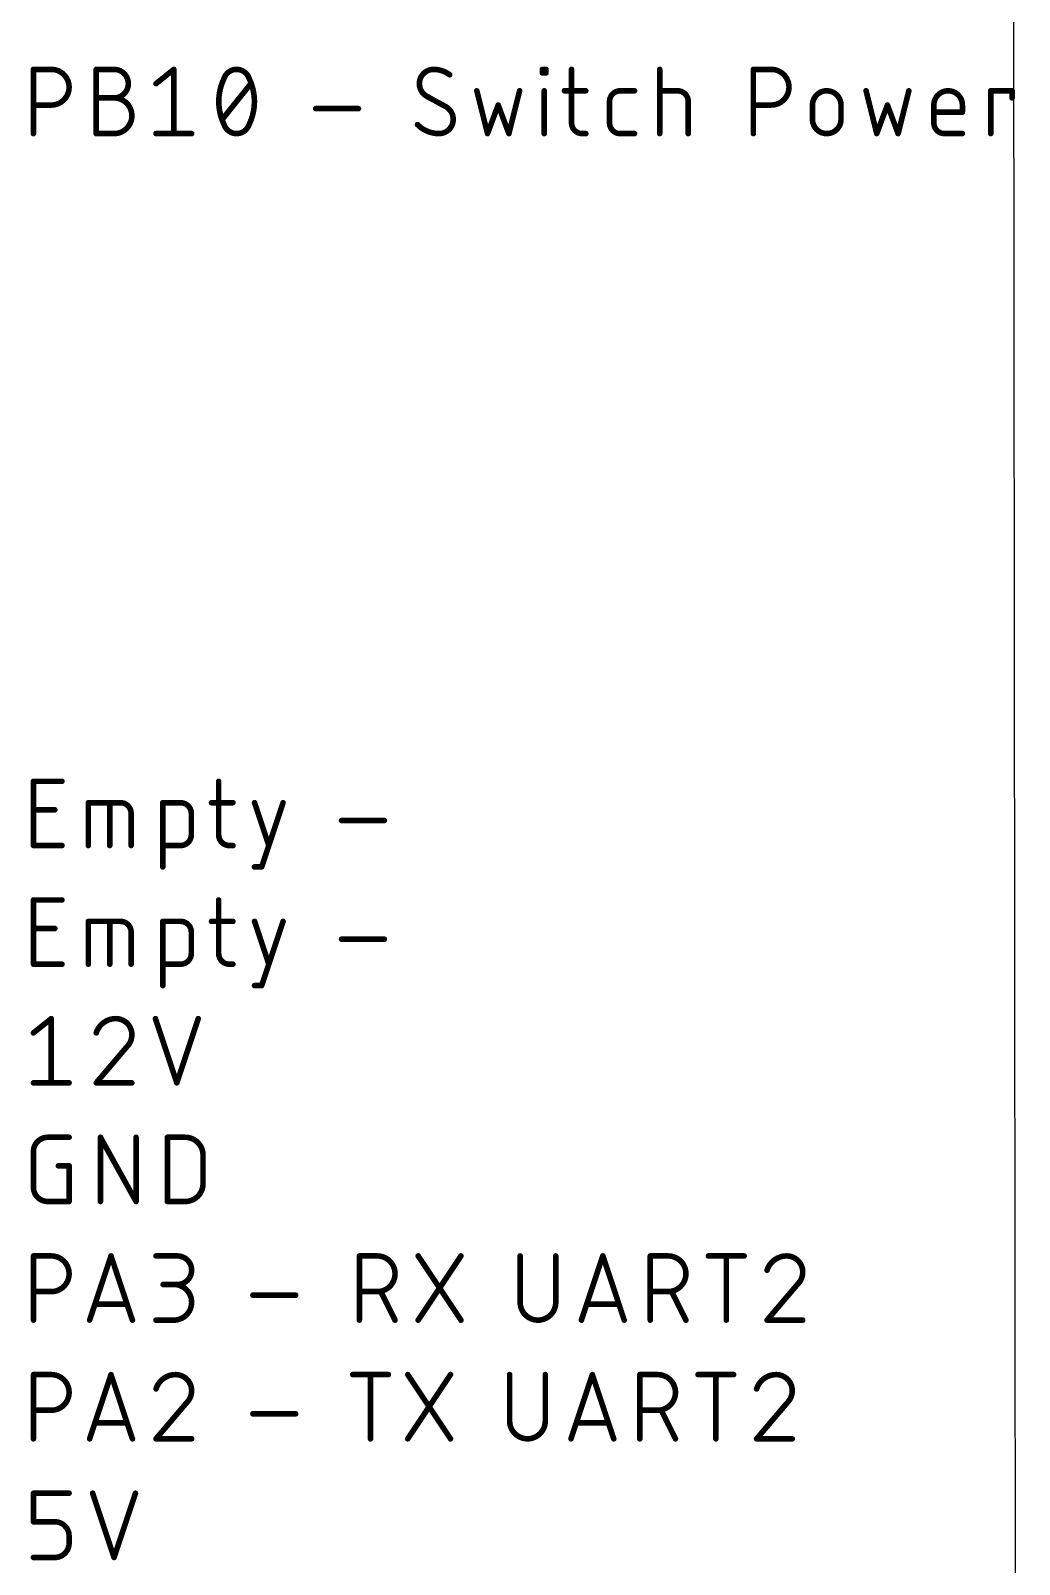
# Model space of a CAD drawing. Extents: x -18 to 127, y -8 to 112.
# Drawn here: x 109 to 127, y 57.74 to 85.65 of the extents above; entities that cross this region are included whole.
import ezdxf

# ---------------------------------------------------------------- set-up
doc = ezdxf.new("R2010")
doc.units = 0
doc.layers.add('20', color=31, linetype='CONTINUOUS')
doc.layers.add('21', color=253, linetype='CONTINUOUS')

msp = doc.modelspace()

# ---------------------------------------------------------------- linework, layer by layer
at = {"layer": '20'}
msp.add_line((127, -8), (126.873, 112.492), dxfattribs=at)
at = {"layer": '21', "const_width": 0.1016}
for points in [[(109.0508, 83.7748), (109.0508, 84.9432)], [(109.0508, 84.9432), (109.3754, 84.9432)], [(110.1938, 83.7748), (110.1938, 84.9432)], [(110.1938, 84.9432), (110.5184, 84.9432)], [(111.2818, 84.6836), (111.6063, 84.9432)], [(111.6063, 84.9432), (111.6063, 83.7748)], [(118.3176, 84.8783), (118.3176, 84.9432)], [(118.3176, 84.9432), (118.3825, 84.9432)], [(118.3825, 84.8783), (118.3176, 84.8783)], [(118.3825, 84.9432), (118.3825, 84.8783)], [(118.8474, 84.9432), (118.8474, 83.9695)], [(120.4526, 83.7748), (120.4526, 84.9432)], [(122.1572, 83.7748), (122.1572, 84.9432)], [(122.1572, 84.9432), (122.4817, 84.9432)], [(112.4897, 84.0344), (113.009, 84.6836)], [(117.1223, 84.5537), (117.3171, 83.7748)], [(117.7065, 83.7748), (117.9013, 84.5537)], [(118.35, 83.7748), (118.35, 84.5537)], [(118.7175, 84.5537), (119.107, 84.5537)], [(119.7342, 84.5537), (119.9939, 84.5537)], [(120.4526, 84.5537), (120.7771, 84.5537)], [(124.2089, 84.5537), (124.4037, 83.7748)], [(124.7931, 83.7748), (124.9879, 84.5537)], [(126.479, 83.7748), (126.479, 84.5537)], [(126.479, 84.5537), (126.8685, 84.5537)], [(126.8685, 84.5537), (126.8685, 84.4239)], [(109.3754, 84.2941), (109.0508, 84.2941)], [(110.1938, 84.4239), (110.5184, 84.4239)], [(114.1886, 84.2292), (114.9676, 84.2292)], [(116.5635, 84.2616), (116.2065, 84.4564)], [(117.3171, 83.7748), (117.5118, 84.2941)], [(117.5118, 84.2941), (117.7065, 83.7748)], [(119.5395, 83.9695), (119.5395, 84.359)], [(120.9718, 84.359), (120.9718, 83.7748)], [(122.4817, 84.2941), (122.1572, 84.2941)], [(123.2339, 84.0344), (123.2339, 84.2941)], [(123.7531, 84.2941), (123.7531, 84.0344)], [(124.4037, 83.7748), (124.5984, 84.2941)], [(124.5984, 84.2941), (124.7931, 83.7748)], [(125.4437, 83.9695), (125.4437, 84.2941)], [(125.9629, 84.2941), (125.9629, 84.1643)], [(125.9629, 84.1643), (125.4437, 84.1643)], [(110.5184, 83.7748), (110.1938, 83.7748)], [(111.2818, 83.7748), (111.9309, 83.7748)], [(119.0421, 83.7748), (119.107, 83.7748)], [(119.9939, 83.7748), (119.7342, 83.7748)], [(125.9629, 83.7748), (125.6384, 83.7748)], [(109.0508, 70.8208), (109.0508, 71.9892)], [(109.0508, 71.9892), (109.5701, 71.9892)], [(112.4231, 71.9892), (112.4231, 71.0155)], [(109.0508, 71.4699), (109.4403, 71.4699)], [(110.0504, 70.8208), (110.0504, 71.5997)], [(110.0504, 71.5997), (110.6346, 71.5997)], [(110.4399, 70.8208), (110.4399, 71.5997)], [(110.8294, 71.405), (110.8294, 70.8208)], [(111.4053, 70.4313), (111.4053, 71.5997)], [(111.4053, 71.5997), (111.7299, 71.5997)], [(111.9246, 71.405), (111.9246, 71.0155)], [(112.2933, 71.5997), (112.6828, 71.5997)], [(113.0758, 71.5997), (113.3355, 70.8208)], [(113.2057, 70.4313), (113.5951, 71.5997)], [(114.6605, 71.2752), (115.4395, 71.2752)], [(109.5701, 70.8208), (109.0508, 70.8208)], [(111.7299, 70.8208), (111.4053, 70.8208)], [(112.6179, 70.8208), (112.6828, 70.8208)], [(113.0758, 70.4313), (113.2057, 70.4313)], [(109.0508, 68.6618), (109.0508, 69.8302)], [(109.0508, 69.8302), (109.5701, 69.8302)], [(112.4231, 69.8302), (112.4231, 68.8565)], [(110.0504, 68.6618), (110.0504, 69.4407)], [(110.0504, 69.4407), (110.6346, 69.4407)], [(110.4399, 68.6618), (110.4399, 69.4407)], [(111.4053, 68.2723), (111.4053, 69.4407)], [(111.4053, 69.4407), (111.7299, 69.4407)], [(112.2933, 69.4407), (112.6828, 69.4407)], [(113.0758, 69.4407), (113.3355, 68.6618)], [(113.2057, 68.2723), (113.5951, 69.4407)], [(109.0508, 69.3109), (109.4403, 69.3109)], [(110.8294, 69.246), (110.8294, 68.6618)], [(111.9246, 69.246), (111.9246, 68.8565)], [(114.6605, 69.1162), (115.4395, 69.1162)], [(109.5701, 68.6618), (109.0508, 68.6618)], [(111.7299, 68.6618), (111.4053, 68.6618)], [(112.6179, 68.6618), (112.6828, 68.6618)], [(113.0758, 68.2723), (113.2057, 68.2723)], [(109.0508, 67.4116), (109.3754, 67.6712)], [(109.3754, 67.6712), (109.3754, 66.5028)], [(111.2719, 67.6712), (111.6613, 66.5028)], [(111.6613, 66.5028), (112.0508, 67.6712)], [(110.7455, 67.1519), (110.1938, 66.5028)], [(109.0508, 66.5028), (109.6999, 66.5028)], [(110.1938, 66.5028), (110.8429, 66.5028)], [(109.0508, 64.6034), (109.0508, 65.2526)], [(109.3104, 65.5122), (109.6999, 65.5122)], [(110.27, 64.3438), (110.27, 65.5122)], [(110.27, 65.5122), (110.9191, 64.3438)], [(110.9191, 64.3438), (110.9191, 65.5122)], [(111.4892, 64.3438), (111.4892, 65.5122)], [(111.4892, 65.5122), (111.8137, 65.5122)], [(109.5052, 64.9929), (109.6999, 64.9929)], [(109.6999, 64.9929), (109.6999, 64.3438)], [(112.1383, 65.1876), (112.1383, 64.6684)], [(109.6999, 64.3438), (109.3104, 64.3438)], [(111.8137, 64.3438), (111.4892, 64.3438)], [(109.0508, 62.1848), (109.0508, 63.3532)], [(109.0508, 63.3532), (109.3754, 63.3532)], [(110.0739, 62.1848), (110.4633, 63.3532)], [(110.4633, 63.3532), (110.8528, 62.1848)], [(111.2818, 63.3532), (111.6712, 63.3532)], [(114.9848, 62.1848), (114.9848, 63.3532)], [(114.9848, 63.3532), (115.3094, 63.3532)], [(116.0555, 62.1848), (116.8345, 63.3532)], [(116.0555, 63.3532), (116.8345, 62.1848)], [(117.9112, 63.3532), (117.9112, 62.5094)], [(118.5603, 62.5094), (118.5603, 63.3532)], [(119.0273, 62.1848), (119.4168, 63.3532)], [(119.4168, 63.3532), (119.8063, 62.1848)], [(120.2807, 62.1848), (120.2807, 63.3532)], [(120.2807, 63.3532), (120.6053, 63.3532)], [(121.3402, 63.3532), (121.9893, 63.3532)], [(121.6647, 62.1848), (121.6647, 63.3532)], [(111.6712, 62.8339), (111.4116, 62.8339)], [(122.9587, 62.8339), (122.4069, 62.1848)], [(109.3754, 62.7041), (109.0508, 62.7041)], [(110.7554, 62.4769), (110.1712, 62.4769)], [(113.0457, 62.6392), (113.8246, 62.6392)], [(115.3094, 62.7041), (114.9848, 62.7041)], [(115.6339, 62.1848), (115.3743, 62.7041)], [(119.7089, 62.4769), (119.1247, 62.4769)], [(120.6053, 62.7041), (120.2807, 62.7041)], [(120.9298, 62.1848), (120.6702, 62.7041)], [(111.2818, 62.1848), (111.6063, 62.1848)], [(122.4069, 62.1848), (123.0561, 62.1848)], [(109.0508, 60.0258), (109.0508, 61.1942)], [(109.0508, 61.1942), (109.3754, 61.1942)], [(110.0739, 60.0258), (110.4633, 61.1942)], [(110.4633, 61.1942), (110.8528, 60.0258)], [(114.8632, 61.1942), (115.5123, 61.1942)], [(115.1877, 60.0258), (115.1877, 61.1942)], [(115.865, 60.0258), (116.644, 61.1942)], [(115.865, 61.1942), (116.644, 60.0258)], [(117.7207, 61.1942), (117.7207, 60.3504)], [(118.3698, 60.3504), (118.3698, 61.1942)], [(118.8368, 60.0258), (119.2263, 61.1942)], [(119.2263, 61.1942), (119.6158, 60.0258)], [(120.0902, 60.0258), (120.0902, 61.1942)], [(120.0902, 61.1942), (120.4148, 61.1942)], [(121.1497, 61.1942), (121.7988, 61.1942)], [(121.4742, 60.0258), (121.4742, 61.1942)], [(109.3754, 60.5451), (109.0508, 60.5451)], [(111.8335, 60.6749), (111.2818, 60.0258)], [(120.4148, 60.5451), (120.0902, 60.5451)], [(120.7393, 60.0258), (120.4797, 60.5451)], [(122.7682, 60.6749), (122.2164, 60.0258)], [(110.7554, 60.3179), (110.1712, 60.3179)], [(113.0457, 60.4802), (113.8246, 60.4802)], [(119.5184, 60.3179), (118.9342, 60.3179)], [(111.2818, 60.0258), (111.9309, 60.0258)], [(122.2164, 60.0258), (122.8656, 60.0258)], [(109.0508, 58.5159), (109.0508, 59.0352)], [(109.0508, 59.0352), (109.6999, 59.0352)], [(110.1289, 59.0352), (110.5184, 57.8668)], [(110.5184, 57.8668), (110.9078, 59.0352)], [(109.4403, 58.5159), (109.0508, 58.5159)], [(109.6999, 58.1264), (109.6999, 58.2563)], [(109.0508, 57.8668), (109.4403, 57.8668)]]:
    msp.add_lwpolyline(points, dxfattribs=at)
at = {"layer": '21'}
for points, const_width in [([(109.0762, 84.9432, 1), (109.0254, 84.9432)], 0.0508), ([(109.0508, 84.9686, 1), (109.0508, 84.9178)], 0.0508), ([(109.3754, 84.2941, 1), (109.3754, 84.9432)], 0.1016), ([(109.3754, 84.9686, 1), (109.3754, 84.9178)], 0.0508), ([(109.3754, 84.9178, 1), (109.3754, 84.9686)], 0.0508), ([(110.2192, 84.9432, 1), (110.1684, 84.9432)], 0.0508), ([(110.1938, 84.9686, 1), (110.1938, 84.9178)], 0.0508), ([(110.5184, 84.4239, 1), (110.5184, 84.9432)], 0.1016), ([(110.5184, 84.9686, 1), (110.5184, 84.9178)], 0.0508), ([(110.5184, 84.9178, 1), (110.5184, 84.9686)], 0.0508), ([(111.6317, 84.9432, 1), (111.5809, 84.9432)], 0.0508), ([(111.6222, 84.9234, 1), (111.5904, 84.963)], 0.0508), ([(112.7493, 84.9432, 0.3205), (112.5221, 84.7809)], 0.1016), ([(112.9765, 84.7809, 0.3205), (112.7493, 84.9432)], 0.1016), ([(112.7493, 84.9686, 1), (112.7493, 84.9178)], 0.0508), ([(112.7493, 84.9178, 1), (112.7493, 84.9686)], 0.0508), ([(116.3364, 84.9432, 0.4142), (116.0767, 84.6836)], 0.1016), ([(116.6285, 84.8458, 0.1623), (116.3364, 84.9432)], 0.1016), ([(116.3364, 84.9686, 1), (116.3364, 84.9178)], 0.0508), ([(116.3364, 84.9178, 1), (116.3364, 84.9686)], 0.0508), ([(116.6132, 84.8255, 1), (116.6437, 84.8662)], 0.0508), ([(118.343, 84.9432, 1), (118.2922, 84.9432)], 0.0508), ([(118.3176, 84.9686, 1), (118.3176, 84.9178)], 0.0508), ([(118.3176, 84.9037, 1), (118.3176, 84.8529)], 0.0508), ([(118.2922, 84.8783, 1), (118.343, 84.8783)], 0.0508), ([(118.4079, 84.9432, 1), (118.3571, 84.9432)], 0.0508), ([(118.3571, 84.8783, 1), (118.4079, 84.8783)], 0.0508), ([(118.3825, 84.9178, 1), (118.3825, 84.9686)], 0.0508), ([(118.3825, 84.8529, 1), (118.3825, 84.9037)], 0.0508), ([(118.8728, 84.9432, 1), (118.822, 84.9432)], 0.0508), ([(120.478, 84.9432, 1), (120.4272, 84.9432)], 0.0508), ([(122.1826, 84.9432, 1), (122.1318, 84.9432)], 0.0508), ([(122.1572, 84.9686, 1), (122.1572, 84.9178)], 0.0508), ([(122.4817, 84.2941, 1), (122.4817, 84.9432)], 0.1016), ([(122.4817, 84.9686, 1), (122.4817, 84.9178)], 0.0508), ([(122.4817, 84.9178, 1), (122.4817, 84.9686)], 0.0508), ([(111.2659, 84.7034, 1), (111.2976, 84.6637)], 0.0508), ([(112.5221, 84.7809, 0.1139), (112.4248, 84.359)], 0.1016), ([(112.4981, 84.7892, 1), (112.5461, 84.7727)], 0.0508), ([(112.545, 84.7698, 1), (112.4993, 84.7921)], 0.0508), ([(113.0739, 84.359, 0.1139), (112.9765, 84.7809)], 0.1016), ([(112.9993, 84.7921, 1), (112.9537, 84.7698)], 0.0508), ([(112.9525, 84.7727, 1), (113.0005, 84.7892)], 0.0508), ([(113.0288, 84.6677, 1), (112.9891, 84.6994)], 0.0508), ([(116.0767, 84.6836, 0.2656), (116.2065, 84.4564)], 0.1016), ([(116.1021, 84.6836, 1), (116.0513, 84.6836)], 0.0508), ([(116.0513, 84.6836, 1), (116.1021, 84.6836)], 0.0508), ([(117.147, 84.5599, 1), (117.0977, 84.5476)], 0.0508), ([(117.9259, 84.5476, 1), (117.8766, 84.5599)], 0.0508), ([(118.3754, 84.5537, 1), (118.3246, 84.5537)], 0.0508), ([(118.7175, 84.5791, 1), (118.7175, 84.5283)], 0.0508), ([(119.107, 84.5283, 1), (119.107, 84.5791)], 0.0508), ([(119.7342, 84.5537, 0.4142), (119.5395, 84.359)], 0.1016), ([(119.7342, 84.5791, 1), (119.7342, 84.5283)], 0.0508), ([(119.7342, 84.5283, 1), (119.7342, 84.5791)], 0.0508), ([(119.9939, 84.5283, 1), (119.9939, 84.5791)], 0.0508), ([(120.4526, 84.5791, 1), (120.4526, 84.5283)], 0.0508), ([(120.9718, 84.359, 0.4142), (120.7771, 84.5537)], 0.1016), ([(120.7771, 84.5791, 1), (120.7771, 84.5283)], 0.0508), ([(120.7771, 84.5283, 1), (120.7771, 84.5791)], 0.0508), ([(123.7531, 84.2941, 1), (123.2339, 84.2941)], 0.1016), ([(124.2336, 84.5599, 1), (124.1843, 84.5476)], 0.0508), ([(125.0125, 84.5476, 1), (124.9632, 84.5599)], 0.0508), ([(125.9629, 84.2941, 1), (125.4437, 84.2941)], 0.1016), ([(126.5044, 84.5537, 1), (126.4536, 84.5537)], 0.0508), ([(126.479, 84.5791, 1), (126.479, 84.5283)], 0.0508), ([(126.8939, 84.5537, 1), (126.8431, 84.5537)], 0.0508), ([(126.8685, 84.5283, 1), (126.8685, 84.5791)], 0.0508), ([(109.0508, 84.3195, 1), (109.0508, 84.2687)], 0.0508), ([(109.3754, 84.3195, 1), (109.3754, 84.2687)], 0.0508), ([(109.3754, 84.2687, 1), (109.3754, 84.3195)], 0.0508), ([(110.1938, 84.4493, 1), (110.1938, 84.3985)], 0.0508), ([(110.5184, 83.7748, 1), (110.5184, 84.4239)], 0.1016), ([(110.5184, 84.4493, 1), (110.5184, 84.3985)], 0.0508), ([(110.5184, 84.4493, 1), (110.5184, 84.3985)], 0.0508), ([(110.5184, 84.3985, 1), (110.5184, 84.4493)], 0.0508), ([(112.4248, 84.359, 0.1139), (112.5221, 83.9371)], 0.1016), ([(112.4502, 84.359, 1), (112.3994, 84.359)], 0.0508), ([(112.3994, 84.359, 1), (112.4502, 84.359)], 0.0508), ([(112.9765, 83.9371, 0.1139), (113.0739, 84.359)], 0.1016), ([(113.0993, 84.359, 1), (113.0485, 84.359)], 0.0508), ([(113.0485, 84.359, 1), (113.0993, 84.359)], 0.0508), ([(114.1886, 84.2546, 1), (114.1886, 84.2038)], 0.0508), ([(114.9676, 84.2038, 1), (114.9676, 84.2546)], 0.0508), ([(116.2187, 84.4787, 1), (116.1944, 84.4341)], 0.0508), ([(116.1936, 84.4345, 1), (116.2194, 84.4782)], 0.0508), ([(116.6934, 84.0344, 0.2656), (116.5635, 84.2616)], 0.1016), ([(116.5764, 84.2835, 1), (116.5506, 84.2397)], 0.0508), ([(116.5514, 84.2393, 1), (116.5757, 84.2839)], 0.0508), ([(117.5356, 84.303, 1), (117.488, 84.2852)], 0.0508), ([(117.5356, 84.2852, 1), (117.488, 84.303)], 0.0508), ([(119.5649, 84.359, 1), (119.5141, 84.359)], 0.0508), ([(119.5141, 84.359, 1), (119.5649, 84.359)], 0.0508), ([(120.9972, 84.359, 1), (120.9464, 84.359)], 0.0508), ([(120.9464, 84.359, 1), (120.9972, 84.359)], 0.0508), ([(122.1572, 84.3195, 1), (122.1572, 84.2687)], 0.0508), ([(122.4817, 84.3195, 1), (122.4817, 84.2687)], 0.0508), ([(122.4817, 84.2687, 1), (122.4817, 84.3195)], 0.0508), ([(123.2593, 84.2941, 1), (123.2084, 84.2941)], 0.0508), ([(123.2084, 84.2941, 1), (123.2593, 84.2941)], 0.0508), ([(123.7785, 84.2941, 1), (123.7277, 84.2941)], 0.0508), ([(123.7277, 84.2941, 1), (123.7785, 84.2941)], 0.0508), ([(124.6222, 84.303, 1), (124.5746, 84.2852)], 0.0508), ([(124.6222, 84.2852, 1), (124.5746, 84.303)], 0.0508), ([(125.4691, 84.2941, 1), (125.4183, 84.2941)], 0.0508), ([(125.4183, 84.2941, 1), (125.4691, 84.2941)], 0.0508), ([(125.9883, 84.2941, 1), (125.9375, 84.2941)], 0.0508), ([(125.9375, 84.2941, 1), (125.9883, 84.2941)], 0.0508), ([(126.8431, 84.4239, 1), (126.8939, 84.4239)], 0.0508), ([(112.4698, 84.0503, 1), (112.5095, 84.0186)], 0.0508), ([(116.4337, 83.7748, 0.4142), (116.6934, 84.0344)], 0.1016), ([(116.7188, 84.0344, 1), (116.668, 84.0344)], 0.0508), ([(116.668, 84.0344, 1), (116.7188, 84.0344)], 0.0508), ([(118.8474, 83.9695, 0.4142), (119.0421, 83.7748)], 0.1016), ([(118.8728, 83.9695, 1), (118.822, 83.9695)], 0.0508), ([(119.5395, 83.9695, 0.4142), (119.7342, 83.7748)], 0.1016), ([(119.5649, 83.9695, 1), (119.5141, 83.9695)], 0.0508), ([(123.2593, 84.0344, 1), (123.2084, 84.0344)], 0.0508), ([(123.2084, 84.0344, 1), (123.2593, 84.0344)], 0.0508), ([(123.2339, 84.0344, 1), (123.7531, 84.0344)], 0.1016), ([(123.7785, 84.0344, 1), (123.7277, 84.0344)], 0.0508), ([(123.7277, 84.0344, 1), (123.7785, 84.0344)], 0.0508), ([(125.4437, 84.1897, 1), (125.4437, 84.1389)], 0.0508), ([(125.4437, 83.9695, 0.4142), (125.6384, 83.7748)], 0.1016), ([(125.4691, 83.9695, 1), (125.4183, 83.9695)], 0.0508), ([(125.9375, 84.1643, 1), (125.9883, 84.1643)], 0.0508), ([(125.9629, 84.1389, 1), (125.9629, 84.1897)], 0.0508), ([(109.0254, 83.7748, 1), (109.0762, 83.7748)], 0.0508), ([(110.1938, 83.8002, 1), (110.1938, 83.7494)], 0.0508), ([(110.1684, 83.7748, 1), (110.2192, 83.7748)], 0.0508), ([(110.5184, 83.8002, 1), (110.5184, 83.7494)], 0.0508), ([(110.5184, 83.7494, 1), (110.5184, 83.8002)], 0.0508), ([(111.2818, 83.8002, 1), (111.2818, 83.7494)], 0.0508), ([(111.5809, 83.7748, 1), (111.6317, 83.7748)], 0.0508), ([(111.9309, 83.7494, 1), (111.9309, 83.8002)], 0.0508), ([(112.5221, 83.9371, 0.3205), (112.7493, 83.7748)], 0.1016), ([(112.5461, 83.9453, 1), (112.4981, 83.9288)], 0.0508), ([(112.4993, 83.9259, 1), (112.545, 83.9482)], 0.0508), ([(112.7493, 83.7748, 0.3205), (112.9765, 83.9371)], 0.1016), ([(112.7493, 83.8002, 1), (112.7493, 83.7494)], 0.0508), ([(112.7493, 83.7494, 1), (112.7493, 83.8002)], 0.0508), ([(112.9537, 83.9482, 1), (112.9993, 83.9259)], 0.0508), ([(113.0005, 83.9288, 1), (112.9525, 83.9453)], 0.0508), ([(116.0623, 83.955, 1), (116.0262, 83.9192)], 0.0508), ([(116.0443, 83.9371, 0.2), (116.4337, 83.7748)], 0.1016), ([(116.4337, 83.8002, 1), (116.4337, 83.7494)], 0.0508), ([(116.4337, 83.7494, 1), (116.4337, 83.8002)], 0.0508), ([(117.2933, 83.7837, 1), (117.3409, 83.7659)], 0.0508), ([(117.2924, 83.7686, 1), (117.3417, 83.781)], 0.0508), ([(117.6819, 83.781, 1), (117.7312, 83.7686)], 0.0508), ([(117.6828, 83.7659, 1), (117.7303, 83.7837)], 0.0508), ([(118.3246, 83.7748, 1), (118.3754, 83.7748)], 0.0508), ([(118.822, 83.9695, 1), (118.8728, 83.9695)], 0.0508), ([(119.0421, 83.8002, 1), (119.0421, 83.7494)], 0.0508), ([(119.0421, 83.7494, 1), (119.0421, 83.8002)], 0.0508), ([(119.107, 83.7494, 1), (119.107, 83.8002)], 0.0508), ([(119.5141, 83.9695, 1), (119.5649, 83.9695)], 0.0508), ([(119.7342, 83.8002, 1), (119.7342, 83.7494)], 0.0508), ([(119.7342, 83.7494, 1), (119.7342, 83.8002)], 0.0508), ([(119.9939, 83.7494, 1), (119.9939, 83.8002)], 0.0508), ([(120.4272, 83.7748, 1), (120.478, 83.7748)], 0.0508), ([(120.9464, 83.7748, 1), (120.9972, 83.7748)], 0.0508), ([(122.1318, 83.7748, 1), (122.1826, 83.7748)], 0.0508), ([(124.3799, 83.7837, 1), (124.4274, 83.7659)], 0.0508), ([(124.379, 83.7686, 1), (124.4283, 83.781)], 0.0508), ([(124.7685, 83.781, 1), (124.8178, 83.7686)], 0.0508), ([(124.7693, 83.7659, 1), (124.8169, 83.7837)], 0.0508), ([(125.4183, 83.9695, 1), (125.4691, 83.9695)], 0.0508), ([(125.6384, 83.8002, 1), (125.6384, 83.7494)], 0.0508), ([(125.6384, 83.7494, 1), (125.6384, 83.8002)], 0.0508), ([(125.9629, 83.7494, 1), (125.9629, 83.8002)], 0.0508), ([(126.4536, 83.7748, 1), (126.5044, 83.7748)], 0.0508), ([(109.0762, 71.9892, 1), (109.0254, 71.9892)], 0.0508), ([(109.0508, 72.0146, 1), (109.0508, 71.9638)], 0.0508), ([(109.5701, 71.9638, 1), (109.5701, 72.0146)], 0.0508), ([(112.4485, 71.9892, 1), (112.3977, 71.9892)], 0.0508), ([(109.0508, 71.4953, 1), (109.0508, 71.4445)], 0.0508), ([(109.4403, 71.4445, 1), (109.4403, 71.4953)], 0.0508), ([(110.0758, 71.5997, 1), (110.025, 71.5997)], 0.0508), ([(110.0504, 71.6251, 1), (110.0504, 71.5743)], 0.0508), ([(110.4653, 71.5997, 1), (110.4145, 71.5997)], 0.0508), ([(110.8294, 71.405, 0.4142), (110.6346, 71.5997)], 0.1016), ([(110.6346, 71.6251, 1), (110.6346, 71.5743)], 0.0508), ([(110.6346, 71.5743, 1), (110.6346, 71.6251)], 0.0508), ([(110.8548, 71.405, 1), (110.804, 71.405)], 0.0508), ([(111.4307, 71.5997, 1), (111.3799, 71.5997)], 0.0508), ([(111.4053, 71.6251, 1), (111.4053, 71.5743)], 0.0508), ([(111.9246, 71.405, 0.4142), (111.7299, 71.5997)], 0.1016), ([(111.7299, 71.6251, 1), (111.7299, 71.5743)], 0.0508), ([(111.7299, 71.5743, 1), (111.7299, 71.6251)], 0.0508), ([(111.95, 71.405, 1), (111.8992, 71.405)], 0.0508), ([(112.2933, 71.6251, 1), (112.2933, 71.5743)], 0.0508), ([(112.6828, 71.5743, 1), (112.6828, 71.6251)], 0.0508), ([(113.0999, 71.6078, 1), (113.0518, 71.5917)], 0.0508), ([(113.6192, 71.5917, 1), (113.571, 71.6078)], 0.0508), ([(110.804, 71.405, 1), (110.8548, 71.405)], 0.0508), ([(111.8992, 71.405, 1), (111.95, 71.405)], 0.0508), ([(114.6605, 71.3006, 1), (114.6605, 71.2498)], 0.0508), ([(115.4395, 71.2498, 1), (115.4395, 71.3006)], 0.0508), ([(111.7299, 70.8208, 0.4142), (111.9246, 71.0155)], 0.1016), ([(111.95, 71.0155, 1), (111.8992, 71.0155)], 0.0508), ([(111.8992, 71.0155, 1), (111.95, 71.0155)], 0.0508), ([(112.4231, 71.0155, 0.4142), (112.6179, 70.8208)], 0.1016), ([(112.4485, 71.0155, 1), (112.3977, 71.0155)], 0.0508), ([(112.3977, 71.0155, 1), (112.4485, 71.0155)], 0.0508), ([(109.0508, 70.8462, 1), (109.0508, 70.7954)], 0.0508), ([(109.0254, 70.8208, 1), (109.0762, 70.8208)], 0.0508), ([(109.5701, 70.7954, 1), (109.5701, 70.8462)], 0.0508), ([(110.025, 70.8208, 1), (110.0758, 70.8208)], 0.0508), ([(110.4145, 70.8208, 1), (110.4653, 70.8208)], 0.0508), ([(110.804, 70.8208, 1), (110.8548, 70.8208)], 0.0508), ([(111.4053, 70.8462, 1), (111.4053, 70.7954)], 0.0508), ([(111.7299, 70.8462, 1), (111.7299, 70.7954)], 0.0508), ([(111.7299, 70.7954, 1), (111.7299, 70.8462)], 0.0508), ([(112.6179, 70.8462, 1), (112.6179, 70.7954)], 0.0508), ([(112.6179, 70.7954, 1), (112.6179, 70.8462)], 0.0508), ([(112.6828, 70.7954, 1), (112.6828, 70.8462)], 0.0508), ([(113.3114, 70.8128, 1), (113.3596, 70.8288)], 0.0508), ([(111.3799, 70.4313, 1), (111.4307, 70.4313)], 0.0508), ([(113.0758, 70.4567, 1), (113.0758, 70.4059)], 0.0508), ([(113.1816, 70.4394, 1), (113.2298, 70.4233)], 0.0508), ([(113.2057, 70.4059, 1), (113.2057, 70.4567)], 0.0508), ([(109.0762, 69.8302, 1), (109.0254, 69.8302)], 0.0508), ([(109.0508, 69.8556, 1), (109.0508, 69.8048)], 0.0508), ([(109.5701, 69.8048, 1), (109.5701, 69.8556)], 0.0508), ([(112.4485, 69.8302, 1), (112.3977, 69.8302)], 0.0508), ([(110.0758, 69.4407, 1), (110.025, 69.4407)], 0.0508), ([(110.0504, 69.4661, 1), (110.0504, 69.4153)], 0.0508), ([(110.4653, 69.4407, 1), (110.4145, 69.4407)], 0.0508), ([(110.8294, 69.246, 0.4142), (110.6346, 69.4407)], 0.1016), ([(110.6346, 69.4661, 1), (110.6346, 69.4153)], 0.0508), ([(110.6346, 69.4153, 1), (110.6346, 69.4661)], 0.0508), ([(111.4307, 69.4407, 1), (111.3799, 69.4407)], 0.0508), ([(111.4053, 69.4661, 1), (111.4053, 69.4153)], 0.0508), ([(111.9246, 69.246, 0.4142), (111.7299, 69.4407)], 0.1016), ([(111.7299, 69.4661, 1), (111.7299, 69.4153)], 0.0508), ([(111.7299, 69.4153, 1), (111.7299, 69.4661)], 0.0508), ([(112.2933, 69.4661, 1), (112.2933, 69.4153)], 0.0508), ([(112.6828, 69.4153, 1), (112.6828, 69.4661)], 0.0508), ([(113.0999, 69.4488, 1), (113.0518, 69.4327)], 0.0508), ([(113.6192, 69.4327, 1), (113.571, 69.4488)], 0.0508), ([(109.0508, 69.3363, 1), (109.0508, 69.2855)], 0.0508), ([(109.4403, 69.2855, 1), (109.4403, 69.3363)], 0.0508), ([(110.8548, 69.246, 1), (110.804, 69.246)], 0.0508), ([(110.804, 69.246, 1), (110.8548, 69.246)], 0.0508), ([(111.95, 69.246, 1), (111.8992, 69.246)], 0.0508), ([(111.8992, 69.246, 1), (111.95, 69.246)], 0.0508), ([(114.6605, 69.1416, 1), (114.6605, 69.0908)], 0.0508), ([(115.4395, 69.0908, 1), (115.4395, 69.1416)], 0.0508), ([(109.0508, 68.6872, 1), (109.0508, 68.6364)], 0.0508), ([(109.0254, 68.6618, 1), (109.0762, 68.6618)], 0.0508), ([(109.5701, 68.6364, 1), (109.5701, 68.6872)], 0.0508), ([(110.025, 68.6618, 1), (110.0758, 68.6618)], 0.0508), ([(110.4145, 68.6618, 1), (110.4653, 68.6618)], 0.0508), ([(110.804, 68.6618, 1), (110.8548, 68.6618)], 0.0508), ([(111.4053, 68.6872, 1), (111.4053, 68.6364)], 0.0508), ([(111.7299, 68.6618, 0.4142), (111.9246, 68.8565)], 0.1016), ([(111.7299, 68.6872, 1), (111.7299, 68.6364)], 0.0508), ([(111.7299, 68.6364, 1), (111.7299, 68.6872)], 0.0508), ([(111.95, 68.8565, 1), (111.8992, 68.8565)], 0.0508), ([(111.8992, 68.8565, 1), (111.95, 68.8565)], 0.0508), ([(112.4231, 68.8565, 0.4142), (112.6179, 68.6618)], 0.1016), ([(112.4485, 68.8565, 1), (112.3977, 68.8565)], 0.0508), ([(112.3977, 68.8565, 1), (112.4485, 68.8565)], 0.0508), ([(112.6179, 68.6872, 1), (112.6179, 68.6364)], 0.0508), ([(112.6179, 68.6364, 1), (112.6179, 68.6872)], 0.0508), ([(112.6828, 68.6364, 1), (112.6828, 68.6872)], 0.0508), ([(113.3114, 68.6538, 1), (113.3596, 68.6698)], 0.0508), ([(111.3799, 68.2723, 1), (111.4307, 68.2723)], 0.0508), ([(113.0758, 68.2977, 1), (113.0758, 68.2469)], 0.0508), ([(113.1816, 68.2804, 1), (113.2298, 68.2643)], 0.0508), ([(113.2057, 68.2469, 1), (113.2057, 68.2977)], 0.0508), ([(109.4008, 67.6712, 1), (109.35, 67.6712)], 0.0508), ([(109.3912, 67.6514, 1), (109.3595, 67.691)], 0.0508), ([(110.5508, 67.6712, 0.3252), (110.1938, 67.4116)], 0.1016), ([(110.8429, 67.3791, 0.4142), (110.5508, 67.6712)], 0.1016), ([(110.5508, 67.6966, 1), (110.5508, 67.6458)], 0.0508), ([(110.5508, 67.6458, 1), (110.5508, 67.6966)], 0.0508), ([(111.296, 67.6792, 1), (111.2478, 67.6632)], 0.0508), ([(112.0749, 67.6632, 1), (112.0267, 67.6792)], 0.0508), ([(109.0349, 67.4314, 1), (109.0667, 67.3917)], 0.0508), ([(110.1696, 67.4194, 1), (110.218, 67.4037)], 0.0508), ([(110.7455, 67.1519, 0.2053), (110.8429, 67.3791)], 0.1016), ([(110.8683, 67.3791, 1), (110.8175, 67.3791)], 0.0508), ([(110.8175, 67.3791, 1), (110.8683, 67.3791)], 0.0508), ([(110.728, 67.1703, 1), (110.7631, 67.1335)], 0.0508), ([(110.7649, 67.1355, 1), (110.7262, 67.1684)], 0.0508), ([(109.0508, 66.5282, 1), (109.0508, 66.4774)], 0.0508), ([(109.35, 66.5028, 1), (109.4008, 66.5028)], 0.0508), ([(109.6999, 66.4774, 1), (109.6999, 66.5282)], 0.0508), ([(110.1744, 66.5193, 1), (110.2132, 66.4863)], 0.0508), ([(110.1938, 66.5282, 1), (110.1938, 66.4774)], 0.0508), ([(110.8429, 66.4774, 1), (110.8429, 66.5282)], 0.0508), ([(111.6373, 66.5108, 1), (111.6854, 66.4948)], 0.0508), ([(111.6373, 66.4948, 1), (111.6854, 66.5108)], 0.0508), ([(109.3104, 65.5122, 0.4142), (109.0508, 65.2526)], 0.1016), ([(109.0762, 65.2526, 1), (109.0254, 65.2526)], 0.0508), ([(109.3104, 65.5376, 1), (109.3104, 65.4868)], 0.0508), ([(109.3104, 65.4868, 1), (109.3104, 65.5376)], 0.0508), ([(109.6999, 65.4868, 1), (109.6999, 65.5376)], 0.0508), ([(110.2954, 65.5122, 1), (110.2446, 65.5122)], 0.0508), ([(110.2922, 65.5245, 1), (110.2478, 65.4999)], 0.0508), ([(110.9445, 65.5122, 1), (110.8937, 65.5122)], 0.0508), ([(111.5146, 65.5122, 1), (111.4638, 65.5122)], 0.0508), ([(111.4892, 65.5376, 1), (111.4892, 65.4868)], 0.0508), ([(112.1383, 65.1876, 0.4142), (111.8137, 65.5122)], 0.1016), ([(111.8137, 65.5376, 1), (111.8137, 65.4868)], 0.0508), ([(111.8137, 65.4868, 1), (111.8137, 65.5376)], 0.0508), ([(109.0254, 65.2526, 1), (109.0762, 65.2526)], 0.0508), ([(109.5052, 65.0183, 1), (109.5052, 64.9675)], 0.0508), ([(109.7253, 64.9929, 1), (109.6745, 64.9929)], 0.0508), ([(109.6999, 64.9675, 1), (109.6999, 65.0183)], 0.0508), ([(112.1637, 65.1876, 1), (112.1129, 65.1876)], 0.0508), ([(112.1129, 65.1876, 1), (112.1637, 65.1876)], 0.0508), ([(109.0508, 64.6034, 0.4142), (109.3104, 64.3438)], 0.1016), ([(109.0762, 64.6034, 1), (109.0254, 64.6034)], 0.0508), ([(109.0254, 64.6034, 1), (109.0762, 64.6034)], 0.0508), ([(111.8137, 64.3438, 0.4142), (112.1383, 64.6684)], 0.1016), ([(112.1637, 64.6684, 1), (112.1129, 64.6684)], 0.0508), ([(112.1129, 64.6684, 1), (112.1637, 64.6684)], 0.0508), ([(109.3104, 64.3692, 1), (109.3104, 64.3184)], 0.0508), ([(109.3104, 64.3184, 1), (109.3104, 64.3692)], 0.0508), ([(109.6745, 64.3438, 1), (109.7253, 64.3438)], 0.0508), ([(109.6999, 64.3184, 1), (109.6999, 64.3692)], 0.0508), ([(110.2446, 64.3438, 1), (110.2954, 64.3438)], 0.0508), ([(110.8937, 64.3438, 1), (110.9445, 64.3438)], 0.0508), ([(110.8969, 64.3315, 1), (110.9413, 64.3561)], 0.0508), ([(111.4892, 64.3692, 1), (111.4892, 64.3184)], 0.0508), ([(111.4638, 64.3438, 1), (111.5146, 64.3438)], 0.0508), ([(111.8137, 64.3692, 1), (111.8137, 64.3184)], 0.0508), ([(111.8137, 64.3184, 1), (111.8137, 64.3692)], 0.0508), ([(109.0762, 63.3532, 1), (109.0254, 63.3532)], 0.0508), ([(109.0508, 63.3786, 1), (109.0508, 63.3278)], 0.0508), ([(109.3754, 62.7041, 1), (109.3754, 63.3532)], 0.1016), ([(109.3754, 63.3786, 1), (109.3754, 63.3278)], 0.0508), ([(109.3754, 63.3278, 1), (109.3754, 63.3786)], 0.0508), ([(110.4874, 63.3612, 1), (110.4392, 63.3452)], 0.0508), ([(110.4874, 63.3452, 1), (110.4392, 63.3612)], 0.0508), ([(111.2818, 63.3786, 1), (111.2818, 63.3278)], 0.0508), ([(111.6712, 62.8339, 1), (111.6712, 63.3532)], 0.1016), ([(111.6712, 63.3786, 1), (111.6712, 63.3278)], 0.0508), ([(111.6712, 63.3278, 1), (111.6712, 63.3786)], 0.0508), ([(115.0102, 63.3532, 1), (114.9594, 63.3532)], 0.0508), ([(114.9848, 63.3786, 1), (114.9848, 63.3278)], 0.0508), ([(115.3094, 62.7041, 1), (115.3094, 63.3532)], 0.1016), ([(115.3094, 63.3786, 1), (115.3094, 63.3278)], 0.0508), ([(115.3094, 63.3278, 1), (115.3094, 63.3786)], 0.0508), ([(116.0767, 63.3673, 1), (116.0344, 63.3391)], 0.0508), ([(116.8556, 63.3391, 1), (116.8133, 63.3673)], 0.0508), ([(117.9366, 63.3532, 1), (117.8858, 63.3532)], 0.0508), ([(118.5857, 63.3532, 1), (118.5349, 63.3532)], 0.0508), ([(119.4409, 63.3612, 1), (119.3927, 63.3452)], 0.0508), ([(119.4409, 63.3452, 1), (119.3927, 63.3612)], 0.0508), ([(120.3061, 63.3532, 1), (120.2553, 63.3532)], 0.0508), ([(120.2807, 63.3786, 1), (120.2807, 63.3278)], 0.0508), ([(120.6053, 62.7041, 1), (120.6053, 63.3532)], 0.1016), ([(120.6053, 63.3786, 1), (120.6053, 63.3278)], 0.0508), ([(120.6053, 63.3278, 1), (120.6053, 63.3786)], 0.0508), ([(121.3402, 63.3786, 1), (121.3402, 63.3278)], 0.0508), ([(121.6901, 63.3532, 1), (121.6393, 63.3532)], 0.0508), ([(121.9893, 63.3278, 1), (121.9893, 63.3786)], 0.0508), ([(122.764, 63.3532, 0.3252), (122.4069, 63.0936)], 0.1016), ([(123.0561, 63.0611, 0.4142), (122.764, 63.3532)], 0.1016), ([(122.764, 63.3786, 1), (122.764, 63.3278)], 0.0508), ([(122.764, 63.3278, 1), (122.764, 63.3786)], 0.0508), ([(122.3828, 63.1014, 1), (122.4311, 63.0857)], 0.0508), ([(122.9587, 62.8339, 0.2053), (123.0561, 63.0611)], 0.1016), ([(123.0815, 63.0611, 1), (123.0307, 63.0611)], 0.0508), ([(123.0307, 63.0611, 1), (123.0815, 63.0611)], 0.0508), ([(111.4116, 62.8593, 1), (111.4116, 62.8085)], 0.0508), ([(111.6063, 62.1848, 1), (111.6063, 62.8339)], 0.1016), ([(111.6063, 62.8593, 1), (111.6063, 62.8085)], 0.0508), ([(111.6712, 62.8593, 1), (111.6712, 62.8085)], 0.0508), ([(111.6712, 62.8085, 1), (111.6712, 62.8593)], 0.0508), ([(122.9412, 62.8523, 1), (122.9762, 62.8155)], 0.0508), ([(122.978, 62.8175, 1), (122.9393, 62.8504)], 0.0508), ([(109.0508, 62.7295, 1), (109.0508, 62.6787)], 0.0508), ([(109.3754, 62.7295, 1), (109.3754, 62.6787)], 0.0508), ([(109.3754, 62.6787, 1), (109.3754, 62.7295)], 0.0508), ([(110.1712, 62.5023, 1), (110.1712, 62.4515)], 0.0508), ([(110.7554, 62.4515, 1), (110.7554, 62.5023)], 0.0508), ([(113.0457, 62.6646, 1), (113.0457, 62.6138)], 0.0508), ([(113.8246, 62.6138, 1), (113.8246, 62.6646)], 0.0508), ([(114.9848, 62.7295, 1), (114.9848, 62.6787)], 0.0508), ([(115.3094, 62.7295, 1), (115.3094, 62.6787)], 0.0508), ([(115.3094, 62.6787, 1), (115.3094, 62.7295)], 0.0508), ([(115.397, 62.7154, 1), (115.3516, 62.6927)], 0.0508), ([(117.9112, 62.5094, 1), (118.5603, 62.5094)], 0.1016), ([(117.9366, 62.5094, 1), (117.8858, 62.5094)], 0.0508), ([(117.8858, 62.5094, 1), (117.9366, 62.5094)], 0.0508), ([(118.5857, 62.5094, 1), (118.5349, 62.5094)], 0.0508), ([(118.5349, 62.5094, 1), (118.5857, 62.5094)], 0.0508), ([(119.1247, 62.5023, 1), (119.1247, 62.4515)], 0.0508), ([(119.7089, 62.4515, 1), (119.7089, 62.5023)], 0.0508), ([(120.2807, 62.7295, 1), (120.2807, 62.6787)], 0.0508), ([(120.6053, 62.7295, 1), (120.6053, 62.6787)], 0.0508), ([(120.6053, 62.6787, 1), (120.6053, 62.7295)], 0.0508), ([(120.6929, 62.7154, 1), (120.6475, 62.6927)], 0.0508), ([(111.2818, 62.2102, 1), (111.2818, 62.1594)], 0.0508), ([(111.6063, 62.2102, 1), (111.6063, 62.1594)], 0.0508), ([(111.6063, 62.1594, 1), (111.6063, 62.2102)], 0.0508), ([(122.4069, 62.2102, 1), (122.4069, 62.1594)], 0.0508), ([(123.0561, 62.1594, 1), (123.0561, 62.2102)], 0.0508), ([(109.0254, 62.1848, 1), (109.0762, 62.1848)], 0.0508), ([(110.0498, 62.1928, 1), (110.0979, 62.1768)], 0.0508), ([(110.8287, 62.1768, 1), (110.8769, 62.1928)], 0.0508), ([(114.9594, 62.1848, 1), (115.0102, 62.1848)], 0.0508), ([(115.6112, 62.1734, 1), (115.6566, 62.1962)], 0.0508), ([(116.0344, 62.1989, 1), (116.0767, 62.1707)], 0.0508), ([(116.8133, 62.1707, 1), (116.8556, 62.1989)], 0.0508), ([(119.0032, 62.1928, 1), (119.0514, 62.1768)], 0.0508), ([(119.7822, 62.1768, 1), (119.8304, 62.1928)], 0.0508), ([(120.2553, 62.1848, 1), (120.3061, 62.1848)], 0.0508), ([(120.9071, 62.1734, 1), (120.9525, 62.1962)], 0.0508), ([(121.6393, 62.1848, 1), (121.6901, 62.1848)], 0.0508), ([(122.3876, 62.2013, 1), (122.4263, 62.1683)], 0.0508), ([(109.0762, 61.1942, 1), (109.0254, 61.1942)], 0.0508), ([(109.0508, 61.2196, 1), (109.0508, 61.1688)], 0.0508), ([(109.3754, 60.5451, 1), (109.3754, 61.1942)], 0.1016), ([(109.3754, 61.2196, 1), (109.3754, 61.1688)], 0.0508), ([(109.3754, 61.1688, 1), (109.3754, 61.2196)], 0.0508), ([(110.4874, 61.2022, 1), (110.4392, 61.1862)], 0.0508), ([(110.4874, 61.1862, 1), (110.4392, 61.2022)], 0.0508), ([(111.6388, 61.1942, 0.3252), (111.2818, 60.9346)], 0.1016), ([(111.9309, 60.9021, 0.4142), (111.6388, 61.1942)], 0.1016), ([(111.6388, 61.2196, 1), (111.6388, 61.1688)], 0.0508), ([(111.6388, 61.1688, 1), (111.6388, 61.2196)], 0.0508), ([(114.8632, 61.2196, 1), (114.8632, 61.1688)], 0.0508), ([(115.2131, 61.1942, 1), (115.1623, 61.1942)], 0.0508), ([(115.5123, 61.1688, 1), (115.5123, 61.2196)], 0.0508), ([(115.8862, 61.2083, 1), (115.8439, 61.1801)], 0.0508), ([(116.6651, 61.1801, 1), (116.6228, 61.2083)], 0.0508), ([(117.7461, 61.1942, 1), (117.6953, 61.1942)], 0.0508), ([(118.3952, 61.1942, 1), (118.3444, 61.1942)], 0.0508), ([(119.2504, 61.2022, 1), (119.2022, 61.1862)], 0.0508), ([(119.2504, 61.1862, 1), (119.2022, 61.2022)], 0.0508), ([(120.1156, 61.1942, 1), (120.0648, 61.1942)], 0.0508), ([(120.0902, 61.2196, 1), (120.0902, 61.1688)], 0.0508), ([(120.4148, 60.5451, 1), (120.4148, 61.1942)], 0.1016), ([(120.4148, 61.2196, 1), (120.4148, 61.1688)], 0.0508), ([(120.4148, 61.1688, 1), (120.4148, 61.2196)], 0.0508), ([(121.1497, 61.2196, 1), (121.1497, 61.1688)], 0.0508), ([(121.4996, 61.1942, 1), (121.4488, 61.1942)], 0.0508), ([(121.7988, 61.1688, 1), (121.7988, 61.2196)], 0.0508), ([(122.5735, 61.1942, 0.3252), (122.2164, 60.9346)], 0.1016), ([(122.8656, 60.9021, 0.4142), (122.5735, 61.1942)], 0.1016), ([(122.5735, 61.2196, 1), (122.5735, 61.1688)], 0.0508), ([(122.5735, 61.1688, 1), (122.5735, 61.2196)], 0.0508), ([(111.2576, 60.9424, 1), (111.3059, 60.9267)], 0.0508), ([(111.8335, 60.6749, 0.2053), (111.9309, 60.9021)], 0.1016), ([(111.9563, 60.9021, 1), (111.9055, 60.9021)], 0.0508), ([(111.9055, 60.9021, 1), (111.9563, 60.9021)], 0.0508), ([(122.1923, 60.9424, 1), (122.2406, 60.9267)], 0.0508), ([(122.7682, 60.6749, 0.2053), (122.8656, 60.9021)], 0.1016), ([(122.891, 60.9021, 1), (122.8402, 60.9021)], 0.0508), ([(122.8402, 60.9021, 1), (122.891, 60.9021)], 0.0508), ([(109.0508, 60.5705, 1), (109.0508, 60.5197)], 0.0508), ([(109.3754, 60.5705, 1), (109.3754, 60.5197)], 0.0508), ([(109.3754, 60.5197, 1), (109.3754, 60.5705)], 0.0508), ([(111.816, 60.6933, 1), (111.851, 60.6565)], 0.0508), ([(111.8529, 60.6585, 1), (111.8142, 60.6914)], 0.0508), ([(120.0902, 60.5705, 1), (120.0902, 60.5197)], 0.0508), ([(120.4148, 60.5705, 1), (120.4148, 60.5197)], 0.0508), ([(120.4148, 60.5197, 1), (120.4148, 60.5705)], 0.0508), ([(120.5024, 60.5564, 1), (120.457, 60.5337)], 0.0508), ([(122.7507, 60.6933, 1), (122.7857, 60.6565)], 0.0508), ([(122.7875, 60.6585, 1), (122.7488, 60.6914)], 0.0508), ([(110.1712, 60.3433, 1), (110.1712, 60.2925)], 0.0508), ([(110.7554, 60.2925, 1), (110.7554, 60.3433)], 0.0508), ([(113.0457, 60.5056, 1), (113.0457, 60.4548)], 0.0508), ([(113.8246, 60.4548, 1), (113.8246, 60.5056)], 0.0508), ([(117.7207, 60.3504, 1), (118.3698, 60.3504)], 0.1016), ([(117.7461, 60.3504, 1), (117.6953, 60.3504)], 0.0508), ([(117.6953, 60.3504, 1), (117.7461, 60.3504)], 0.0508), ([(118.3952, 60.3504, 1), (118.3444, 60.3504)], 0.0508), ([(118.3444, 60.3504, 1), (118.3952, 60.3504)], 0.0508), ([(118.9342, 60.3433, 1), (118.9342, 60.2925)], 0.0508), ([(119.5184, 60.2925, 1), (119.5184, 60.3433)], 0.0508), ([(109.0254, 60.0258, 1), (109.0762, 60.0258)], 0.0508), ([(110.0498, 60.0338, 1), (110.0979, 60.0178)], 0.0508), ([(110.8287, 60.0178, 1), (110.8769, 60.0338)], 0.0508), ([(111.2624, 60.0423, 1), (111.3011, 60.0093)], 0.0508), ([(111.2818, 60.0512, 1), (111.2818, 60.0004)], 0.0508), ([(111.9309, 60.0004, 1), (111.9309, 60.0512)], 0.0508), ([(115.1623, 60.0258, 1), (115.2131, 60.0258)], 0.0508), ([(115.8439, 60.0399, 1), (115.8862, 60.0117)], 0.0508), ([(116.6228, 60.0117, 1), (116.6651, 60.0399)], 0.0508), ([(118.8127, 60.0338, 1), (118.8609, 60.0178)], 0.0508), ([(119.5917, 60.0178, 1), (119.6399, 60.0338)], 0.0508), ([(120.0648, 60.0258, 1), (120.1156, 60.0258)], 0.0508), ([(120.7166, 60.0144, 1), (120.762, 60.0372)], 0.0508), ([(121.4488, 60.0258, 1), (121.4996, 60.0258)], 0.0508), ([(122.2164, 60.0512, 1), (122.2164, 60.0004)], 0.0508), ([(122.1971, 60.0423, 1), (122.2358, 60.0093)], 0.0508), ([(122.8656, 60.0004, 1), (122.8656, 60.0512)], 0.0508), ([(109.0762, 59.0352, 1), (109.0254, 59.0352)], 0.0508), ([(109.0508, 59.0606, 1), (109.0508, 59.0098)], 0.0508), ([(109.6999, 59.0098, 1), (109.6999, 59.0606)], 0.0508), ([(110.153, 59.0432, 1), (110.1048, 59.0272)], 0.0508), ([(110.9319, 59.0272, 1), (110.8837, 59.0432)], 0.0508), ([(109.0508, 58.5413, 1), (109.0508, 58.4905)], 0.0508), ([(109.0254, 58.5159, 1), (109.0762, 58.5159)], 0.0508), ([(109.6999, 58.2563, 0.4142), (109.4403, 58.5159)], 0.1016), ([(109.4403, 58.5413, 1), (109.4403, 58.4905)], 0.0508), ([(109.4403, 58.4905, 1), (109.4403, 58.5413)], 0.0508), ([(109.4403, 57.8668, 0.4142), (109.6999, 58.1264)], 0.1016), ([(109.7253, 58.2563, 1), (109.6745, 58.2563)], 0.0508), ([(109.6745, 58.2563, 1), (109.7253, 58.2563)], 0.0508), ([(109.7253, 58.1264, 1), (109.6745, 58.1264)], 0.0508), ([(109.6745, 58.1264, 1), (109.7253, 58.1264)], 0.0508), ([(109.0508, 57.8922, 1), (109.0508, 57.8414)], 0.0508), ([(109.4403, 57.8922, 1), (109.4403, 57.8414)], 0.0508), ([(109.4403, 57.8414, 1), (109.4403, 57.8922)], 0.0508), ([(110.4943, 57.8748, 1), (110.5424, 57.8588)], 0.0508), ([(110.4943, 57.8588, 1), (110.5424, 57.8748)], 0.0508)]:
    msp.add_lwpolyline(points, format="xyb", dxfattribs=dict(at, const_width=const_width))

doc.saveas('drawing.dxf')
